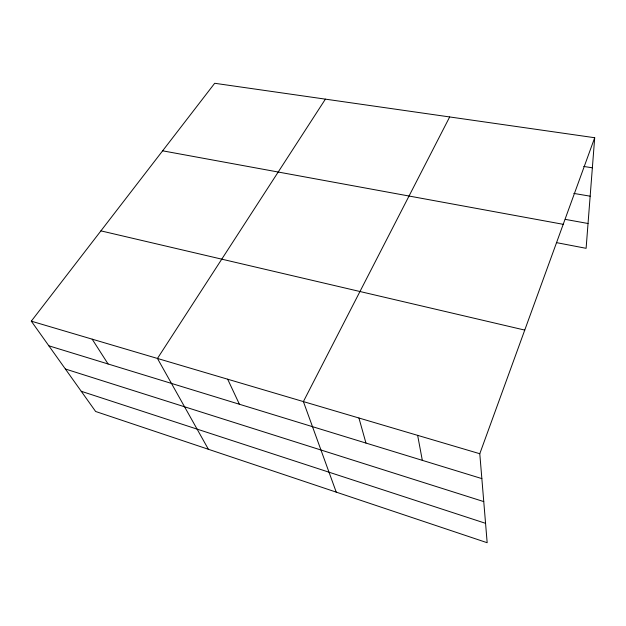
<?xml version="1.0" encoding="UTF-8"?>
<svg xmlns="http://www.w3.org/2000/svg" width="626" height="626" viewBox="0 0 626 626"><rect width="100%" height="100%" fill="white"/><g stroke="black" fill="none" stroke-linecap="round" stroke-linejoin="round"><path stroke-width="0.94" d="M594.7 137.728L479.79 453.725L487.169 542.719L95.629 411.485L31.3 321.169L214.695 83.281L594.7 137.728L586.108 248.319L556.404 242.614M449.671 116.952L303.391 401.587L336.24 492.13M325.403 99.143L157.455 358.455L208.395 449.28M583.761 166.461L592.36 167.807M573.823 193.418L590.162 196.181M565.286 219.374L588.033 223.498M162.627 150.819L563.212 224.319M100.919 230.869L524.752 330.09M31.3 321.169L479.79 453.725M48.859 345.818L481.848 478.6M65.378 369.011L483.757 501.598M81.239 391.281L485.557 523.32M92.163 339.159L108.079 363.98M227.668 379.207L239.414 404.255M358.933 418.004L365.952 443.059M417.644 435.36L422.323 460.345"/></g></svg>
